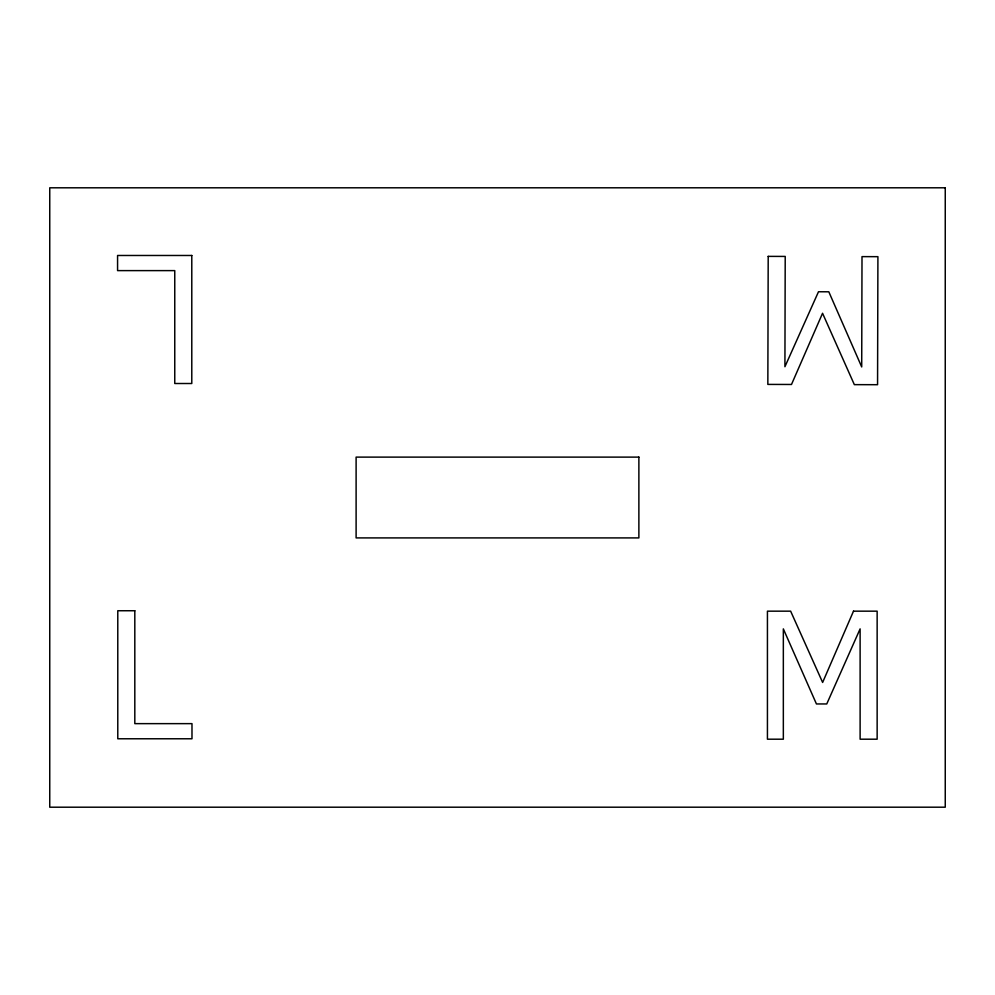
<?xml version="1.0" encoding="UTF-8"?>
<svg xmlns="http://www.w3.org/2000/svg" width="995" height="995" viewBox="0 0 995 995"><rect width="100%" height="100%" fill="white"/><g stroke="black" fill="none" stroke-linecap="round" stroke-linejoin="round"><path stroke-width="1.49" d="M768.202 256.374L767.841 384.406L791.498 384.468L822.554 313.276L854.344 384.642L877.565 384.704L877.913 256.673L862.006 256.623L861.707 366.944L828.81 291.796L818.487 291.759L784.918 366.732L785.217 256.424L768.202 256.374M853.499 611.166L822.629 682.446L790.639 611.166L767.431 611.166L767.431 739.198L783.339 739.198L783.339 628.877L816.435 703.95L826.758 703.95L860.115 628.877L860.115 739.198L877.142 739.198L877.142 611.166L853.499 611.166M945.25 187.794L49.75 187.806L49.75 807.206L945.25 807.194L945.25 187.794M191.786 255.479L117.572 255.479L117.572 270.615L174.759 270.615L174.759 383.51L191.786 383.51L191.786 255.479M638.877 457.115L356.11 457.115L356.11 537.909L638.877 537.909L638.877 457.115M134.81 610.743L117.783 610.743L117.783 738.775L191.985 738.775L191.985 723.639L134.81 723.639L134.81 610.743"/></g></svg>
